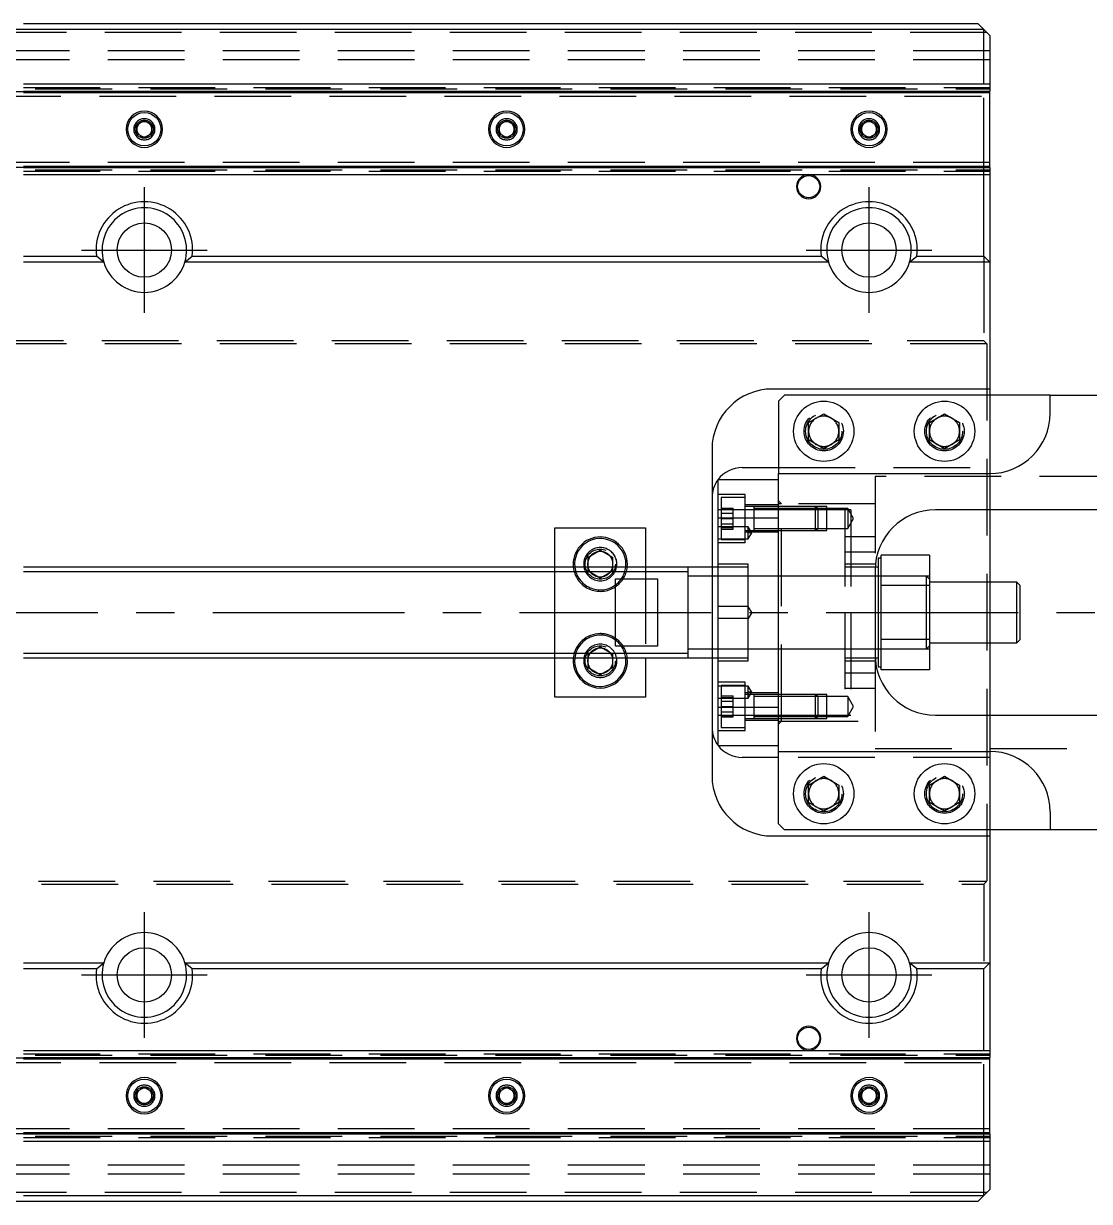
# Model space of a CAD drawing. Extents: x -40 to 841, y -348 to 108.
# Drawn here: x 360 to 536.5, y -97.5 to 97.5 of the extents above; entities that cross this region are included whole.
import ezdxf

# ---------------------------------------------------------------- set-up
doc = ezdxf.new("R2010")
doc.units = 0
doc.linetypes.add('CENTER', pattern=[50.8, 31.75, -6.35, 6.35, -6.35])
doc.linetypes.add('DASHED', pattern=[19.05, 12.7, -6.35])
doc.layers.get('0').update_dxf_attribs({"linetype": 'CONTINUOUS'})
doc.layers.add('CENTER', color=1, linetype='CENTER')

msp = doc.modelspace()

# ---------------------------------------------------------------- linework, layer by layer
at = {"color": 7, "linetype": 'CONTINUOUS'}
for p, q in [((360, 97.5), (518, 97.5)), ((519, 96.5), (518, 97.5)), ((519, 96.5), (360, 96.5)), ((520, 95.5), (519, 96.5)), ((519, 87.5), (519, 96.5)), ((520, 95.5), (520, 87.5)), ((360, 87.5), (520, 87.5)), ((360, 86.32), (520, 86.32)), ((360, 86.1), (520, 86.1)), ((520, 87.5), (520, 86.32)), ((520, 86.1), (520, 86.32)), ((520, 73.9), (520, 86.1)), ((378.75, 80.72), (380, 81.44)), ((378.75, 79.28), (378.75, 80.72)), ((380, 81.44), (381.25, 80.72)), ((381.25, 80.72), (381.25, 79.28)), ((438.75, 80.72), (440, 81.44)), ((438.75, 79.28), (438.75, 80.72)), ((440, 81.44), (441.25, 80.72)), ((441.25, 80.72), (441.25, 79.28)), ((498.75, 80.72), (500, 81.44)), ((498.75, 79.28), (498.75, 80.72)), ((500, 81.44), (501.25, 80.72)), ((501.25, 80.72), (501.25, 79.28)), ((380, 78.56), (378.75, 79.28)), ((381.25, 79.28), (380, 78.56)), ((440, 78.56), (438.75, 79.28)), ((441.25, 79.28), (440, 78.56)), ((500, 78.56), (498.75, 79.28)), ((501.25, 79.28), (500, 78.56)), ((360, 73.9), (520, 73.9)), ((360, 73.68), (520, 73.68)), ((360, 72.5), (520, 72.5)), ((519, 59), (519, 72.5)), ((520, 73.68), (520, 73.9)), ((520, 73.68), (520, 72.5)), ((520, 72.5), (520, 58)), ((360, 59), (372.06, 59)), ((373.29, 58), (372.06, 59)), ((386.71, 58), (387.94, 59)), ((387.94, 59), (492.06, 59)), ((493.29, 58), (492.06, 59)), ((506.71, 58), (507.94, 59)), ((507.94, 59), (519, 59)), ((519, 59), (520, 58)), ((373.29, 58), (360, 58)), ((493.29, 58), (386.71, 58)), ((520, 58), (506.71, 58)), ((520, 58), (520, 37)), ((520, 37), (484, 37)), ((486, 36), (485, 35)), ((530, 36), (486, 36)), ((520, 37), (520, 36)), ((530, 36), (551, 36)), ((530, 33), (530, 36)), ((485, 35), (485, 23)), ((490, 31.44), (492.5, 32.89)), ((490, 28.56), (490, 31.44)), ((492.5, 32.89), (495, 31.44)), ((495, 31.44), (495, 28.56)), ((510, 31.44), (512.5, 32.89)), ((510, 28.56), (510, 31.44)), ((512.5, 32.89), (515, 31.44)), ((515, 31.44), (515, 28.56)), ((492.5, 27.11), (490, 28.56)), ((495, 28.56), (492.5, 27.11)), ((512.5, 27.11), (510, 28.56)), ((515, 28.56), (512.5, 27.11)), ((474, 27), (474, 7.5)), ((479, 24), (485, 24)), ((475, 15.65), (475, 22)), ((475, 22), (485, 22)), ((485, 23), (520, 23)), ((485, 15.65), (485, 23)), ((475, 15.65), (485, 15.65)), ((475, -15.65), (475, 15.65)), ((480.9, 15.7), (480.9, 15.42)), ((485, -15.65), (485, 15.65)), ((485, -15.65), (485, 15.65)), ((543, 17), (511, 17)), ((520, 17), (520, 5)), ((448, 7.5), (448, 14)), ((448, 14), (463, 14)), ((463, 14), (463, 7.5)), ((453.5, 9.15), (455.5, 10.31)), ((455.5, 10.31), (457.5, 9.15)), ((453.5, 7.5), (453.5, 9.15)), ((457.5, 9.15), (457.5, 7.5)), ((501.75, 9), (501.5, 9)), ((501.5, 9), (501.5, 0)), ((510, 9.5), (502, 9.5)), ((502, 4.47), (502, 9.5)), ((510, 9.5), (510, 4.47)), ((470, 7.5), (360, 7.5)), ((475, 7.5), (470, 7.5)), ((470, 7.5), (470, -7.5)), ((470, 7.5), (470, -7.5)), ((501, 7), (501, -7)), ((501.5, 7.5), (501.01, 7.5)), ((458, -5.59), (458, 5.59)), ((458, 5.59), (465, 5.59)), ((465, 5.59), (465, -5.59)), ((510, 4.47), (502, 4.47)), ((502, -4.47), (502, 4.47)), ((524.5, 5), (510, 5)), ((510, 4.47), (510, -4.47)), ((525, 4.5), (524.5, 5)), ((524.5, -5), (524.5, 5)), ((525, 4.5), (525, -4.5)), ((501.5, 0), (501.5, -9)), ((465, -5.59), (458, -5.59)), ((510, -4.47), (502, -4.47)), ((502, -9.5), (502, -4.47)), ((510, -4.47), (510, -9.5)), ((510, -5), (524.5, -5)), ((520, -5), (520, -17)), ((524.5, -5), (525, -4.5)), ((360, -7.5), (470, -7.5)), ((448, -14), (448, -7.5)), ((453.5, -9.15), (453.5, -7.5)), ((457.5, -7.5), (457.5, -9.15)), ((463, -7.5), (463, -14)), ((470, -7.5), (475, -7.5)), ((474, -7.5), (474, -27)), ((501.01, -7.5), (501.5, -7.5)), ((455.5, -10.31), (453.5, -9.15)), ((457.5, -9.15), (455.5, -10.31)), ((501.5, -9), (501.75, -9)), ((510, -9.5), (502, -9.5)), ((463, -14), (448, -14)), ((475, -22), (475, -15.65)), ((475, -15.65), (485, -15.65)), ((485, -23), (485, -15.65)), ((511, -17), (543, -17)), ((475, -22), (485, -22)), ((485, -35), (485, -23)), ((485, -23), (520, -23)), ((485, -24), (479, -24)), ((490, -28.56), (492.5, -27.11)), ((492.5, -27.11), (495, -28.56)), ((510, -28.56), (512.5, -27.11)), ((512.5, -27.11), (515, -28.56)), ((490, -31.44), (490, -28.56)), ((495, -28.56), (495, -31.44)), ((510, -31.44), (510, -28.56)), ((515, -28.56), (515, -31.44)), ((492.5, -32.89), (490, -31.44)), ((495, -31.44), (492.5, -32.89)), ((512.5, -32.89), (510, -31.44)), ((515, -31.44), (512.5, -32.89)), ((530, -33), (530, -36)), ((485, -35), (486, -36)), ((484, -37), (520, -37)), ((530, -36), (486, -36)), ((520, -36), (520, -37)), ((520, -37), (520, -58)), ((551, -36), (530, -36)), ((360, -58), (373.29, -58)), ((372.06, -59), (373.29, -58)), ((386.71, -58), (493.29, -58)), ((387.94, -59), (386.71, -58)), ((492.06, -59), (493.29, -58)), ((506.71, -58), (520, -58)), ((507.94, -59), (506.71, -58)), ((520, -58), (519, -59)), ((520, -58), (520, -72.5)), ((372.06, -59), (360, -59)), ((492.06, -59), (387.94, -59)), ((519, -59), (507.94, -59)), ((519, -72.5), (519, -59)), ((360, -72.5), (520, -72.5)), ((360, -73.68), (520, -73.68)), ((360, -73.9), (520, -73.9)), ((520, -72.5), (520, -73.68)), ((520, -73.9), (520, -73.68)), ((520, -86.1), (520, -73.9)), ((378.75, -79.28), (380, -78.56)), ((378.75, -80.72), (378.75, -79.28)), ((380, -78.56), (381.25, -79.28)), ((381.25, -79.28), (381.25, -80.72)), ((438.75, -79.28), (440, -78.56)), ((438.75, -80.72), (438.75, -79.28)), ((440, -78.56), (441.25, -79.28)), ((441.25, -79.28), (441.25, -80.72)), ((498.75, -79.28), (500, -78.56)), ((498.75, -80.72), (498.75, -79.28)), ((500, -78.56), (501.25, -79.28)), ((501.25, -79.28), (501.25, -80.72)), ((380, -81.44), (378.75, -80.72)), ((381.25, -80.72), (380, -81.44)), ((440, -81.44), (438.75, -80.72)), ((441.25, -80.72), (440, -81.44)), ((500, -81.44), (498.75, -80.72)), ((501.25, -80.72), (500, -81.44)), ((360, -86.1), (520, -86.1)), ((360, -86.32), (520, -86.32)), ((360, -87.5), (520, -87.5)), ((519, -96.5), (519, -87.5)), ((520, -86.32), (520, -86.1)), ((520, -86.32), (520, -87.5)), ((520, -87.5), (520, -95.5)), ((519, -96.5), (520, -95.5)), ((360, -96.5), (519, -96.5)), ((518, -97.5), (360, -97.5)), ((518, -97.5), (519, -96.5))]:
    msp.add_line(p, q, dxfattribs=at)
at = {"color": 3, "linetype": 'DASHED'}
for p, q in [((360, 96.5), (345.5, 96.5)), ((519.5, 96), (345.5, 96)), ((520, 93), (0, 93)), ((520, 91.5), (0, 91.5)), ((0, 86.7), (520, 86.7)), ((353.5, 86.26), (520, 86.26)), ((360, 86.91), (520, 86.91)), ((519, 72.5), (519, 87.5)), ((353.5, 85.5), (520, 85.5)), ((378.5, 80), (378.52, 80.22)), ((438.5, 80), (438.52, 80.22)), ((498.5, 80), (498.52, 80.22)), ((520, 74.5), (353.5, 74.5)), ((0, 73.3), (520, 73.3)), ((353.5, 73.74), (520, 73.74)), ((360, 73.09), (520, 73.09)), ((519, 59), (519, 45)), ((519, 45), (1, 45)), ((519.5, 44.5), (519, 45)), ((519.5, 44.5), (0.5, 44.5)), ((519.5, 44.5), (519.5, -44.5)), ((520, 36), (520, 24)), ((489.5, 30), (489.52, 30.35)), ((509.5, 30), (509.52, 30.35)), ((485, 24), (520, 24)), ((520, 24), (520, 23)), ((485, 15.65), (485, 22)), ((501, 22.5), (501, 7)), ((560, 22.5), (501, 22.5)), ((520, 23), (520, 17)), ((479.5, 19.56), (475, 19.56)), ((479.5, 11.56), (479.5, 19.56)), ((479.5, 19.06), (475.5, 19.06)), ((475.5, 19.06), (475.5, 15.56)), ((485, 17.81), (479.5, 17.81)), ((480.9, 17.56), (479.5, 17.56)), ((480.9, 17.56), (480.89, 17.56)), ((480.9, 17.56), (480.9, 13.56)), ((485, 17.56), (480.9, 17.56)), ((480.9, 17.56), (480.9, 17.56)), ((480.9, 17.56), (480.9, 16.97)), ((485.5, 18), (485, 18.5)), ((485.5, 18), (485, 18)), ((491.15, 17.56), (485, 17.56)), ((491.15, 17.56), (485, 17.56)), ((501, 18), (485.5, 18)), ((485.5, -18), (485.5, 18)), ((491.5, 17.21), (491.15, 17.56)), ((493, 17.56), (491.15, 17.56)), ((491.15, 15.56), (491.15, 17.56)), ((493, 13.56), (493, 17.56)), ((475.5, 17), (475, 17)), ((475.5, 17.29), (477.5, 17.29)), ((475.5, 17.06), (477.5, 17.06)), ((479.5, 17), (475.5, 17)), ((475.5, 16.42), (477.5, 16.42)), ((477.5, 16.42), (477.5, 17.29)), ((477.5, 14.69), (477.5, 16.42)), ((480.9, 17), (479.5, 17)), ((485, 17.21), (480.9, 17.21)), ((485, 17), (480.9, 17)), ((480.9, 16.97), (480.9, 15.7)), ((491.5, 17.21), (485, 17.21)), ((496, 17), (485, 17)), ((493, 17.21), (491.5, 17.21)), ((491.5, 17.21), (491.5, 15.56)), ((496.5, 17.21), (493, 17.21)), ((497, 17), (496, 17)), ((496, 17), (496, 0)), ((497.45, 15.56), (496.5, 17.21)), ((496.5, 17.21), (496.5, 15.56)), ((497, 17), (497, 0)), ((480, 14.2), (475, 14.2)), ((475.5, 15.56), (475.5, 12.06)), ((475.5, 15.56), (477.5, 15.56)), ((475.5, 14.69), (477.5, 14.69)), ((475.5, 14.06), (477.5, 14.06)), ((475.5, 13.82), (477.5, 13.82)), ((477.5, 13.82), (477.5, 14.69)), ((480.6, 13.2), (480, 14.2)), ((480, 13.2), (480, 14.2)), ((480.9, 15.42), (480.9, 14.14)), ((480.9, 14.14), (480.9, 13.56)), ((480.9, 13.91), (485, 13.91)), ((485, 13.91), (491.5, 13.91)), ((491.15, 13.56), (491.15, 15.56)), ((491.15, 13.56), (491.5, 13.91)), ((491.5, 15.56), (491.5, 13.91)), ((491.5, 13.91), (493, 13.91)), ((493, 13.91), (496.5, 13.91)), ((496.5, 13.91), (497.45, 15.56)), ((496.5, 15.56), (496.5, 13.91)), ((475, 12.2), (480, 12.2)), ((475.5, 12.06), (479.5, 12.06)), ((479.5, 13.56), (480.9, 13.56)), ((485, 13.31), (479.5, 13.31)), ((480.6, 13.2), (480, 13.2)), ((480, 12.2), (480.6, 13.2)), ((480, 12.2), (480, 13.2)), ((480.6, 13.2), (480, 13.2)), ((480.89, 13.56), (480.9, 13.56)), ((480.9, 13.56), (485, 13.56)), ((480.9, 13.56), (480.9, 13.56)), ((485, 13.56), (491.15, 13.56)), ((485, 13.56), (491.15, 13.56)), ((491.15, 13.56), (493, 13.56)), ((497, 12.5), (496, 12.5)), ((501, 12.5), (497, 12.5)), ((479.5, 11.56), (475, 11.56)), ((501, 10), (496, 10)), ((453, 8), (453.01, 8.25)), ((480, 8), (475, 8)), ((480, 1), (480, 8)), ((501, 8), (496, 8)), ((448, 2.5), (448, 7.5)), ((453.5, 6.85), (453.5, 7.5)), ((455.5, 5.69), (453.5, 6.85)), ((457.5, 6.85), (455.5, 5.69)), ((457.5, 7.5), (457.5, 6.85)), ((463, 7.5), (463, -7.5)), ((475, 6), (470, 6)), ((474, 7.5), (474, 6)), ((474, 6), (474, -6)), ((480, 7.5), (475, 7.5)), ((480, 6), (475, 6)), ((485, 6), (480, 6)), ((496, 6), (485, 6)), ((501, 7.5), (496, 7.5)), ((501, 6), (496, 6)), ((501.01, 7.5), (501, 7.5)), ((501.5, 6), (501, 6)), ((502, 6), (501.5, 6)), ((509.5, 6), (502, 6)), ((510, 5.5), (509.5, 6)), ((509.5, -6), (509.5, 6)), ((510, 6), (509.5, 6)), ((520, 5), (520, -5)), ((448, -2.5), (448, 2.5)), ((480, 1), (475, 1)), ((480.6, 0), (480, 1)), ((480, -1), (480, 1)), ((480, -1), (475, -1)), ((480.6, 0), (480, -1)), ((480, -8), (480, -1)), ((496, 0), (496, -17)), ((497, 0), (497, -17)), ((448, -7.5), (448, -2.5)), ((453.5, -6.85), (455.5, -5.69)), ((455.5, -5.69), (457.5, -6.85)), ((509.5, -6), (510, -5.5)), ((453, -8), (453.01, -7.75)), ((453.5, -7.5), (453.5, -6.85)), ((457.5, -6.85), (457.5, -7.5)), ((470, -6), (475, -6)), ((474, -6), (474, -7.5)), ((475, -6), (480, -6)), ((475, -7.5), (480, -7.5)), ((480, -6), (485, -6)), ((485, -6), (496, -6)), ((496, -6), (501, -6)), ((496, -7.5), (501, -7.5)), ((501, -6), (501.5, -6)), ((501, -7), (501, -22.5)), ((501, -7.5), (501.01, -7.5)), ((501.5, -6), (502, -6)), ((502, -6), (509.5, -6)), ((509.5, -6), (510, -6)), ((475, -8), (480, -8)), ((496, -8), (501, -8)), ((479.5, -11.56), (475, -11.56)), ((479.5, -15.56), (479.5, -11.56)), ((496, -10), (501, -10)), ((480, -12.2), (475, -12.2)), ((479.5, -12.06), (475.5, -12.06)), ((475.5, -12.06), (475.5, -19.06)), ((485, -13.31), (479.5, -13.31)), ((480.9, -13.56), (479.5, -13.56)), ((480.6, -13.2), (480, -12.2)), ((480, -13.2), (480, -12.2)), ((480.6, -13.2), (480, -13.2)), ((480, -14.2), (480.6, -13.2)), ((480.6, -13.2), (480, -13.2)), ((480, -14.2), (480, -13.2)), ((480.9, -13.56), (480.89, -13.56)), ((480.9, -13.56), (480.9, -17.56)), ((480.9, -13.56), (480.9, -13.56)), ((485, -13.56), (480.9, -13.56)), ((491.15, -13.56), (485, -13.56)), ((491.15, -13.56), (485, -13.56)), ((491.5, -13.91), (491.15, -13.56)), ((493, -13.56), (491.15, -13.56)), ((491.15, -17.56), (491.15, -13.56)), ((493, -17.56), (493, -13.56)), ((496, -12.5), (497, -12.5)), ((497, -12.5), (501, -12.5)), ((475, -14.2), (480, -14.2)), ((475.5, -13.82), (477.5, -13.82)), ((475.5, -14.06), (477.5, -14.06)), ((475.5, -14.69), (477.5, -14.69)), ((475.5, -15.56), (477.5, -15.56)), ((477.5, -14.06), (477.5, -13.82)), ((477.5, -15.56), (477.5, -14.06)), ((477.5, -17.06), (477.5, -15.56)), ((479.5, -19.56), (479.5, -15.56)), ((485, -13.91), (480.9, -13.91)), ((491.5, -13.91), (485, -13.91)), ((493, -13.91), (491.5, -13.91)), ((491.5, -13.91), (491.5, -17.21)), ((496.5, -13.91), (493, -13.91)), ((497.45, -15.56), (496.5, -13.91)), ((496.5, -13.91), (496.5, -17.21)), ((496.5, -17.21), (497.45, -15.56)), ((475, -17), (475.5, -17)), ((475.5, -16.42), (477.5, -16.42)), ((475.5, -17), (479.5, -17)), ((475.5, -17.06), (477.5, -17.06)), ((475.5, -17.29), (477.5, -17.29)), ((477.5, -17.29), (477.5, -17.06)), ((479.5, -17), (480.9, -17)), ((480.9, -17), (485, -17)), ((480.9, -17.21), (485, -17.21)), ((485, -22), (485, -15.65)), ((485, -17), (496, -17)), ((485, -17.21), (491.5, -17.21)), ((491.15, -17.56), (491.5, -17.21)), ((491.5, -17.21), (493, -17.21)), ((493, -17.21), (496.5, -17.21)), ((496, -17), (497, -17)), ((520, -17), (520, -23)), ((475.5, -19.06), (479.5, -19.06)), ((479.5, -17.56), (480.9, -17.56)), ((479.5, -17.81), (485, -17.81)), ((480.89, -17.56), (480.9, -17.56)), ((480.9, -17.56), (480.9, -17.56)), ((480.9, -17.56), (485, -17.56)), ((485, -17.56), (491.15, -17.56)), ((485, -17.56), (491.15, -17.56)), ((485, -18.5), (485.5, -18)), ((485, -18), (485.5, -18)), ((485.5, -18), (501, -18)), ((491.15, -17.56), (493, -17.56)), ((475, -19.56), (479.5, -19.56)), ((501, -22.5), (560, -22.5)), ((520, -23), (520, -24)), ((520, -24), (485, -24)), ((520, -24), (520, -36)), ((489.5, -30), (489.51, -29.71)), ((509.5, -30), (509.51, -29.71)), ((0.5, -44.5), (519.5, -44.5)), ((519, -45), (519.5, -44.5)), ((1, -45), (519, -45)), ((519, -45), (519, -59)), ((0, -73.3), (520, -73.3)), ((353.5, -73.74), (520, -73.74)), ((360, -73.09), (520, -73.09)), ((519, -87.5), (519, -72.5)), ((353.5, -74.5), (520, -74.5)), ((378.5, -80), (378.52, -79.75)), ((438.5, -80), (438.52, -79.75)), ((498.5, -80), (498.52, -79.78)), ((520, -85.5), (353.5, -85.5)), ((0, -86.7), (520, -86.7)), ((353.5, -86.26), (520, -86.26)), ((360, -86.91), (520, -86.91)), ((520, -91.5), (0, -91.5)), ((520, -93), (0, -93)), ((360, -97.5), (272, -97.5)), ((519.5, -96), (345.5, -96))]:
    msp.add_line(p, q, dxfattribs=at)
at = {"color": 3, "linetype": 'CONTINUOUS'}
for p, q in [((470, 6.75), (360, 6.75)), ((360, -6.75), (470, -6.75))]:
    msp.add_line(p, q, dxfattribs=at)
at = {"color": 7, "linetype": 'CONTINUOUS'}
for centre, radius in [((380, 80), 2.75), ((440, 80), 2.75), ((500, 80), 2.75), ((380, 60), 4.5), ((500, 60), 4.5), ((492.5, 30), 5), ((512.5, 30), 5), ((492.5, -30), 5), ((512.5, -30), 5), ((380, -60), 4.5), ((500, -60), 4.5), ((380, -80), 2.75), ((440, -80), 2.75), ((500, -80), 2.75)]:
    msp.add_circle(centre, radius, dxfattribs=at)
at = {"color": 3, "linetype": 'DASHED'}
for centre, radius in [((380, 80), 1.5), ((440, 80), 1.5), ((500, 80), 1.5), ((492.5, 30), 3.25), ((512.5, 30), 3.25), ((492.5, 30), 3), ((512.5, 30), 3), ((455.5, 8), 2.5), ((455.5, -8), 2.5), ((492.5, -30), 3.25), ((492.5, -30), 3), ((512.5, -30), 3.25), ((512.5, -30), 3), ((380, -80), 1.5), ((440, -80), 1.5), ((500, -80), 1.5)]:
    msp.add_circle(centre, radius, dxfattribs=at)
at = {"color": 3, "linetype": 'CONTINUOUS'}
for centre in [(490, 70.5), (490, -70.5)]:
    msp.add_circle(centre, 1.83, dxfattribs=at)
at = {"color": 7, "linetype": 'CONTINUOUS'}
for centre, radius, start, end in [((380, 80), 3, 0, 180), ((440, 80), 3, 0, 180), ((500, 80), 3, 0, 180), ((380, 80), 3, 180, 0), ((440, 80), 3, 180, 0), ((500, 80), 3, 180, 0), ((490, 70.5), 2, 180, 90), ((490, 70.5), 2, 90, 180), ((380, 60), 8, 352.8192, 187.1808), ((380, 60), 7, 343.3985, 196.6015), ((500, 60), 8, 352.8192, 187.1808), ((500, 60), 7, 343.3985, 196.6015), ((380, 60), 7, 196.6015, 343.3985), ((500, 60), 7, 196.6015, 343.3985), ((484, 27), 10, 90, 180), ((520, 33), 10, 270, 0), ((479, 19), 5, 90, 143.1301), ((479, 19), 5, 143.1301, 180), ((511, 7), 10, 90, 180), ((455.5, 8), 4.5, 90, 186.3794), ((455.5, 8), 4.25, 0, 186.7563), ((455.5, 8), 4.5, 353.6206, 90), ((455.5, 8), 4.25, 353.2437, 0), ((501.75, 9.25), 0.25, 270, 0), ((455.5, -8), 4.5, 173.6206, 6.3794), ((455.5, -8), 4.25, 173.2437, 0), ((455.5, -8), 4.25, 0, 6.7563), ((511, -7), 10, 180, 270), ((501.75, -9.25), 0.25, 0, 90), ((479, -19), 5, 180, 216.8699), ((479, -19), 5, 216.8699, 270), ((520, -33), 10, 0, 90), ((484, -27), 10, 180, 270), ((380, -60), 7, 16.6015, 163.3985), ((500, -60), 7, 16.6015, 163.3985), ((380, -60), 7, 163.3985, 16.6015), ((500, -60), 7, 163.3985, 16.6015), ((380, -60), 8, 172.8192, 7.1808), ((500, -60), 8, 172.8192, 7.1808), ((490, -70.5), 2, 270, 180), ((490, -70.5), 2, 180, 270), ((380, -80), 3, 0, 180), ((440, -80), 3, 0, 180), ((500, -80), 3, 0, 180), ((380, -80), 3, 180, 0), ((440, -80), 3, 180, 0), ((500, -80), 3, 180, 0)]:
    msp.add_arc(centre, radius, start, end, dxfattribs=at)
at = {"color": 3, "linetype": 'DASHED'}
for centre, radius, start, end in [((380, 80), 1.75, 0, 180), ((380, 80), 1.75, 180, 0), ((380, 80), 1.25, 120, 180), ((380, 80), 1.25, 180, 240), ((380, 80), 1.25, 60, 120), ((380, 80), 1.25, 0, 60), ((380, 80), 1.25, 300, 0), ((440, 80), 1.75, 0, 180), ((440, 80), 1.75, 180, 0), ((440, 80), 1.25, 120, 180), ((440, 80), 1.25, 180, 240), ((440, 80), 1.25, 60, 120), ((440, 80), 1.25, 0, 60), ((440, 80), 1.25, 300, 0), ((500, 80), 1.75, 0, 180), ((500, 80), 1.75, 180, 0), ((500, 80), 1.25, 120, 180), ((500, 80), 1.25, 180, 240), ((500, 80), 1.25, 60, 120), ((500, 80), 1.25, 0, 60), ((500, 80), 1.25, 300, 0), ((380, 80), 1.25, 240, 300), ((440, 80), 1.25, 240, 300), ((500, 80), 1.25, 240, 300), ((492.5, 30), 2.5, 120, 180), ((492.5, 30), 2.5, 60, 120), ((492.5, 30), 2.5, 0, 60), ((512.5, 30), 2.5, 120, 180), ((512.5, 30), 2.5, 60, 120), ((512.5, 30), 2.5, 0, 60), ((492.5, 30), 2.5, 180, 240), ((492.5, 30), 2.5, 300, 0), ((512.5, 30), 2.5, 180, 240), ((512.5, 30), 2.5, 300, 0), ((492.5, 30), 2.5, 240, 300), ((512.5, 30), 2.5, 240, 300), ((455.5, 8), 2.75, 349.5243, 190.4757), ((455.5, 8), 2.1, 102.2472, 137.7528), ((455.5, 8), 2.1, 77.7528, 102.2472), ((455.5, 8), 2.1, 42.2472, 77.7528), ((455.5, 8), 2.1, 162.2472, 180), ((455.5, 8), 2.1, 180, 193.7741), ((455.5, 8), 2.1, 137.7528, 162.2472), ((455.5, 8), 2.1, 17.7528, 42.2472), ((455.5, 8), 2.1, 346.2259, 17.7528), ((455.5, 8), 4.5, 186.3794, 303.749), ((455.5, 8), 4.25, 186.7563, 306.0319), ((455.5, 8), 2.75, 190.4757, 270), ((455.5, 8), 2.1, 193.7741, 197.7528), ((455.5, 8), 2.1, 197.7528, 222.2472), ((455.5, 8), 2.1, 222.2472, 257.7528), ((455.5, 8), 2.1, 257.7528, 282.2472), ((455.5, 8), 2.75, 270, 349.5243), ((455.5, 8), 2.1, 282.2472, 317.7528), ((455.5, 8), 2.1, 317.7528, 342.2472), ((455.5, 8), 2.1, 342.2472, 346.2259), ((455.5, 8), 4.5, 303.749, 353.6206), ((455.5, 8), 4.25, 306.0319, 353.2437), ((455.5, -8), 4.5, 90, 173.6206), ((455.5, -8), 4.25, 53.9681, 173.2437), ((455.5, -8), 4.5, 56.251, 90), ((455.5, -8), 2.75, 10.4757, 169.5243), ((455.5, -8), 4.5, 6.3794, 56.251), ((455.5, -8), 4.25, 6.7563, 53.9681), ((455.5, -8), 2.75, 169.5243, 270), ((455.5, -8), 2.1, 166.2259, 180), ((455.5, -8), 2.1, 162.2472, 166.2259), ((455.5, -8), 2.1, 137.7528, 162.2472), ((455.5, -8), 2.1, 102.2472, 137.7528), ((455.5, -8), 2.1, 77.7528, 102.2472), ((455.5, -8), 2.75, 270, 10.4757), ((455.5, -8), 2.1, 42.2472, 77.7528), ((455.5, -8), 2.1, 17.7528, 42.2472), ((455.5, -8), 2.1, 13.7741, 17.7528), ((455.5, -8), 2.1, 342.2472, 13.7741), ((455.5, -8), 2.1, 180, 197.7528), ((455.5, -8), 2.1, 197.7528, 222.2472), ((455.5, -8), 2.1, 222.2472, 257.7528), ((455.5, -8), 2.1, 282.2472, 317.7528), ((455.5, -8), 2.1, 317.7528, 342.2472), ((455.5, -8), 2.1, 257.7528, 282.2472), ((492.5, -30), 2.5, 120, 180), ((492.5, -30), 2.5, 60, 120), ((492.5, -30), 2.5, 0, 60), ((512.5, -30), 2.5, 120, 180), ((512.5, -30), 2.5, 60, 120), ((512.5, -30), 2.5, 0, 60), ((492.5, -30), 2.5, 180, 240), ((492.5, -30), 2.5, 300, 0), ((512.5, -30), 2.5, 180, 240), ((512.5, -30), 2.5, 300, 0), ((492.5, -30), 2.5, 240, 300), ((512.5, -30), 2.5, 240, 300), ((380, -80), 1.75, 0, 180), ((380, -80), 1.25, 120, 180), ((380, -80), 1.25, 60, 120), ((380, -80), 1.25, 0, 60), ((440, -80), 1.75, 0, 180), ((440, -80), 1.25, 120, 180), ((440, -80), 1.25, 60, 120), ((440, -80), 1.25, 0, 60), ((500, -80), 1.75, 0, 180), ((500, -80), 1.25, 120, 180), ((500, -80), 1.25, 60, 120), ((500, -80), 1.25, 0, 60), ((380, -80), 1.75, 180, 0), ((380, -80), 1.25, 180, 240), ((380, -80), 1.25, 240, 300), ((380, -80), 1.25, 300, 0), ((440, -80), 1.75, 180, 0), ((440, -80), 1.25, 180, 240), ((440, -80), 1.25, 240, 300), ((440, -80), 1.25, 300, 0), ((500, -80), 1.75, 180, 0), ((500, -80), 1.25, 180, 240), ((500, -80), 1.25, 240, 300), ((500, -80), 1.25, 300, 0)]:
    msp.add_arc(centre, radius, start, end, dxfattribs=at)
at = {"layer": 'CENTER', "color": 1, "linetype": 'CENTER'}
for p, q in [((380, 49.6), (380, 70.4)), ((500, 49.6), (500, 70.4)), ((369.6, 60), (390.4, 60)), ((489.6, 60), (510.4, 60)), ((-15.07, 0), (574.72, 0)), ((380, -70.4), (380, -49.6)), ((500, -70.4), (500, -49.6)), ((369.6, -60), (390.4, -60)), ((489.6, -60), (510.4, -60))]:
    msp.add_line(p, q, dxfattribs=at)

doc.saveas('drawing.dxf')
